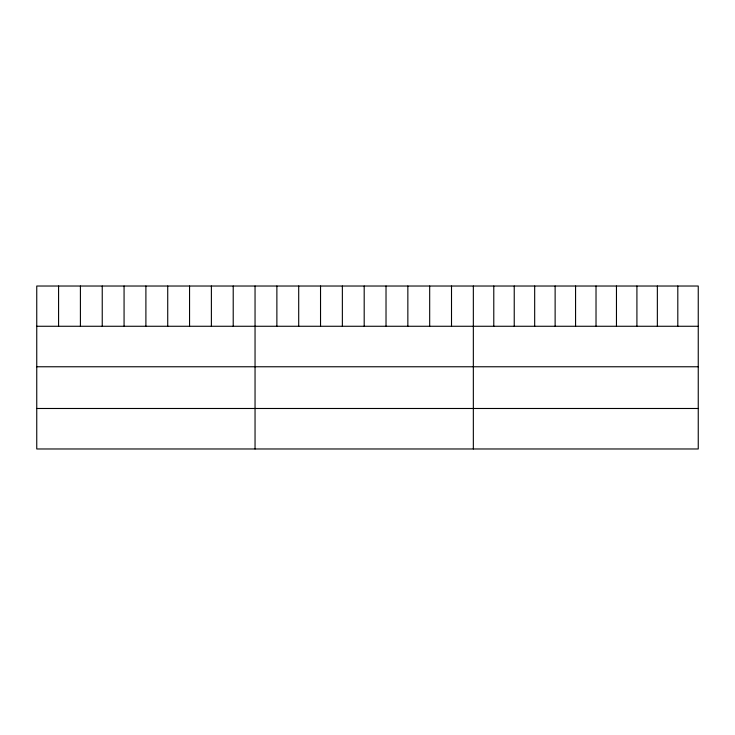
<?xml version="1.0" encoding="UTF-8"?>
<svg xmlns="http://www.w3.org/2000/svg" width="735" height="735" viewBox="0 0 735 735"><rect width="100%" height="100%" fill="white"/><g stroke="black" fill="none" stroke-linecap="round" stroke-linejoin="round"><path stroke-width="1.1" d="M698.25 326.267L698.25 448.975L36.75 448.975L36.75 286.025L698.25 286.025L698.25 326.267L36.75 326.267M36.75 366.765L698.25 366.765M36.75 408.485L698.25 408.485M677.808 286.025L677.808 326.267M657.356 286.025L657.356 326.267M636.914 286.025L636.914 326.267M616.463 286.025L616.463 326.267M596.021 286.025L596.021 326.267M575.569 286.025L575.569 326.267M555.127 286.025L555.127 326.267M534.676 286.025L534.676 326.267M514.234 286.025L514.234 326.267M493.782 286.025L493.782 326.267M473.34 286.025L473.34 448.975M451.51 286.025L451.51 326.267M429.681 286.025L429.681 326.267M407.851 286.025L407.851 326.267M386.022 286.025L386.022 326.267M364.192 286.025L364.192 326.267M342.363 286.025L342.363 326.267M320.534 286.025L320.534 326.267M298.704 286.025L298.704 326.267M276.875 286.025L276.875 326.267M255.045 286.025L255.045 448.975M233.215 286.025L233.215 326.267M211.386 286.025L211.386 326.267M189.556 286.025L189.556 326.267M167.727 286.025L167.727 326.267M145.898 286.025L145.898 326.267M124.068 286.025L124.068 326.267M102.239 286.025L102.239 326.267M80.409 286.025L80.409 326.267M58.579 286.025L58.579 326.267"/></g></svg>
